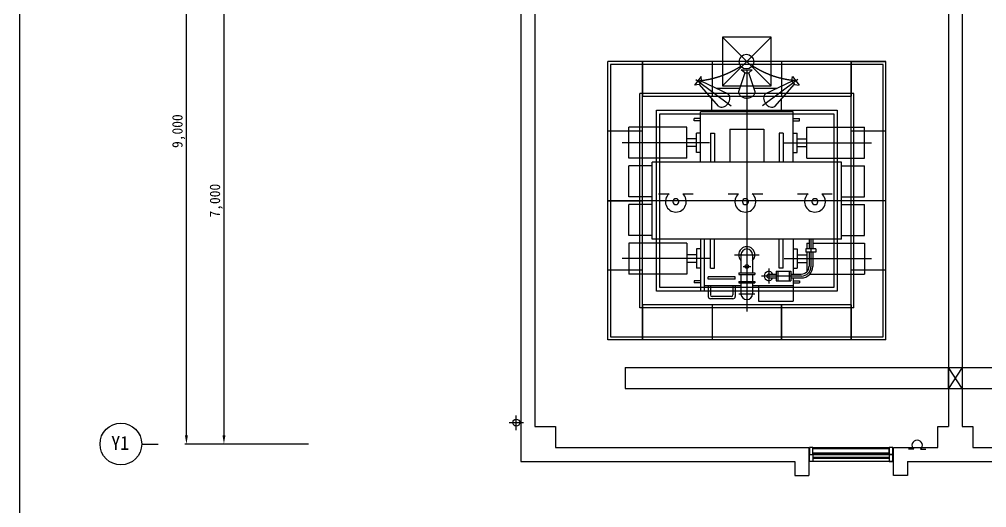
# Model space of a CAD drawing. Header units: millimetres. Extents: x 294419 to 334219, y -167087 to -131925.
# Drawn here: x 294419 to 308332, y -160064 to -153041 of the extents above; entities that cross this region are included whole.
import ezdxf

# ---------------------------------------------------------------- set-up
doc = ezdxf.new("R2010")
doc.units = ezdxf.units.MM
doc.layers.add('TX-PAPR', color=2, linetype='Continuous', plot=False)
for name, color, linetype in [('TZ-BASE', 253, 'Continuous'), ('TZ-DIMS', 1, 'Continuous'), ('TZ-LEAL', 1, 'Continuous'), ('TZ-LEAT', 3, 'Continuous')]:
    doc.layers.add(name, color=color, linetype=linetype)
doc.styles.get("Standard").update_dxf_attribs({"font": 'GulimChe.ttf'})
doc.dimstyles.new('D50', dxfattribs={"dimscale": 50, "dimtxt": 3, "dimasz": 2.5, "dimexe": 0.5, "dimexo": 0.5, "dimgap": 0.5, "dimtad": 1, "dimdec": 0, "dimzin": 1, "dimdsep": 46, "dimlunit": 6, "dimtxsty": 'Standard', "dimcen": 1, "dimclrd": 1, "dimclre": 1, "dimclrt": 3, "dimadec": 0, "dimazin": 0, "dimtfac": 1, "dimtdec": 0, "dimtix": 1, "dimtmove": 2, "dimatfit": 3, "dimfxl": 0, "dimtvp": 2, "dimlwd": -1, "dimlwe": -1, "dimarcsym": 0})

# ---------------------------------------------------------------- blocks, each defined once
blk = doc.blocks.new('*D993')
at = {"layer": 'DEFPOINTS', "color": 0}
for p in [(298603, -152149), (297362, -159149), (298603, -159149)]:
    blk.add_point(p, dxfattribs=at)
at = {"layer": 'TZ-DIMS', "color": 1}
for p, q in [((298578, -152149), (297337, -152149)), ((297362, -152274), (297362, -159024)), ((298578, -159149), (297337, -159149))]:
    blk.add_line(p, q, dxfattribs=at)
for points in [[(297341, -152274), (297383, -152274), (297362, -152149)], [(297341, -159024), (297383, -159024), (297362, -159149)]]:
    blk.add_solid(points, dxfattribs=at)
at = {"layer": 'TZ-DIMS', "color": 3, "insert": (297251, -155649), "char_height": 150, "attachment_point": 5, "rotation": 90}
blk.add_mtext('7,000', dxfattribs=at)
blk = doc.blocks.new('*D994')
at = {"layer": 'DEFPOINTS', "color": 0}
for p in [(296822, -150149), (298603, -150149), (298603, -159149)]:
    blk.add_point(p, dxfattribs=at)
at = {"layer": 'TZ-DIMS', "color": 1}
for p, q in [((298578, -150149), (296797, -150149)), ((296822, -159024), (296822, -150274)), ((298578, -159149), (296797, -159149))]:
    blk.add_line(p, q, dxfattribs=at)
for points in [[(296801, -150274), (296843, -150274), (296822, -150149)], [(296801, -159024), (296843, -159024), (296822, -159149)]]:
    blk.add_solid(points, dxfattribs=at)
at = {"layer": 'TZ-DIMS', "color": 3, "insert": (296711, -154649), "char_height": 150, "attachment_point": 5, "rotation": 90}
blk.add_mtext('9,000', dxfattribs=at)

msp = doc.modelspace()

# ---------------------------------------------------------------- linework, layer by layer
at = {"layer": 'TX-PAPR'}
msp.add_lwpolyline([(294419, -167086.7), (334219, -167086.7), (334219, -141286.7), (294419, -141286.7)], close=True, dxfattribs=at)
at = {"layer": 'TZ-BASE'}
for p, q in [((301632, -149899.2), (301632, -159399.2)), ((301832, -150399.2), (301832, -158899.2)), ((307782, -151299.2), (307782, -158899.2)), ((307982, -151299.2), (307982, -158899.2)), ((302882, -154649.2), (302882, -153649.2)), ((303382, -153649.2), (302882, -153649.2)), ((303382, -153649.2), (302887, -153649.2)), ((306842, -153689.2), (302922, -153689.2)), ((302922, -153689.2), (302922, -157609.2)), ((303382, -154649.2), (303382, -153649.2)), ((304382, -153649.2), (303382, -153649.2)), ((303382, -153649.2), (303382, -154149.2)), ((303382, -153649.2), (303382, -154144.2)), ((304382, -153649.2), (304382, -154149.2)), ((305382, -153649.2), (304382, -153649.2)), ((304755.3, -153739.7), (304757.4, -153738.4)), ((304757.4, -153738.4), (304759.5, -153737.2)), ((304759.5, -153737.2), (304761.6, -153735.9)), ((304761.6, -153735.9), (304763.8, -153734.5)), ((304763.8, -153734.5), (304766.1, -153733.2)), ((304766.1, -153733.2), (304768.5, -153731.7)), ((304768.5, -153731.7), (304770.9, -153730.2)), ((304770.9, -153730.2), (304773.5, -153728.6)), ((304773.5, -153728.6), (304776.2, -153726.9)), ((304776.2, -153726.9), (304779.1, -153725.2)), ((304779.1, -153725.2), (304782.2, -153723.3)), ((304782.2, -153723.3), (304785.5, -153721.2)), ((304785.5, -153721.2), (304789.1, -153718.9)), ((304789.1, -153718.9), (304792.9, -153716.3)), ((304792.9, -153716.3), (304797.2, -153713.5)), ((304797.2, -153713.5), (304801.8, -153710.4)), ((304966.9, -153713.5), (304962.3, -153710.4)), ((304971.1, -153716.3), (304966.9, -153713.5)), ((304975, -153718.9), (304971.1, -153716.3)), ((304978.6, -153721.2), (304975, -153718.9)), ((304981.9, -153723.3), (304978.6, -153721.2)), ((304985, -153725.2), (304981.9, -153723.3)), ((304987.8, -153726.9), (304985, -153725.2)), ((304990.6, -153728.6), (304987.8, -153726.9)), ((304993.1, -153730.2), (304990.6, -153728.6)), ((304995.6, -153731.7), (304993.1, -153730.2)), ((304998, -153733.2), (304995.6, -153731.7)), ((305000.2, -153734.5), (304998, -153733.2)), ((305002.4, -153735.9), (305000.2, -153734.5)), ((305004.6, -153737.2), (305002.4, -153735.9)), ((305006.7, -153738.4), (305004.6, -153737.2)), ((305008.7, -153739.7), (305006.7, -153738.4)), ((306382, -153649.2), (305382, -153649.2)), ((305382, -153649.2), (305382, -154149.2)), ((306382, -154649.2), (306382, -153649.2)), ((306382, -153649.2), (306382, -154144.2)), ((306382, -154149.2), (306382, -153649.2)), ((306382, -153649.2), (306882, -153649.2)), ((306882, -153649.2), (306387, -153649.2)), ((306842, -157609.2), (306842, -153689.2)), ((306882, -154649.2), (306882, -153649.2)), ((304225.3, -153861.1), (304129.9, -153988.3)), ((304232.1, -153927.7), (304225.3, -153861.1)), ((304435.7, -153878.4), (304439.1, -153877.4)), ((304439.1, -153877.4), (304442.5, -153876.4)), ((304442.5, -153876.4), (304446, -153875.4)), ((304446, -153875.4), (304449.4, -153874.3)), ((304449.4, -153874.3), (304452.9, -153873.3)), ((304452.9, -153873.3), (304456.5, -153872.2)), ((304456.5, -153872.2), (304460.1, -153871.1)), ((304460.1, -153871.1), (304463.7, -153870)), ((304463.7, -153870), (304467.3, -153868.9)), ((304467.3, -153868.9), (304471, -153867.7)), ((304471, -153867.7), (304474.6, -153866.6)), ((304474.6, -153866.6), (304478.2, -153865.4)), ((304478.2, -153865.4), (304481.7, -153864.3)), ((304481.7, -153864.3), (304485.2, -153863.1)), ((304485.2, -153863.1), (304488.7, -153862)), ((304488.7, -153862), (304492.1, -153860.8)), ((304492.1, -153860.8), (304495.6, -153859.7)), ((304495.6, -153859.7), (304499, -153858.5)), ((304499, -153858.5), (304502.4, -153857.3)), ((304502.4, -153857.3), (304505.9, -153856.1)), ((304505.9, -153856.1), (304509.4, -153854.8)), ((304509.4, -153854.8), (304513, -153853.6)), ((304513, -153853.6), (304516.6, -153852.3)), ((304516.6, -153852.3), (304520.3, -153851)), ((304520.3, -153851), (304524, -153849.7)), ((304524, -153849.7), (304527.6, -153848.3)), ((304527.6, -153848.3), (304531.3, -153847)), ((304531.3, -153847), (304534.9, -153845.7)), ((304534.9, -153845.7), (304538.5, -153844.3)), ((304538.5, -153844.3), (304542, -153843)), ((304542, -153843), (304545.4, -153841.7)), ((304545.4, -153841.7), (304548.8, -153840.3)), ((304548.8, -153840.3), (304552.2, -153839)), ((304552.2, -153839), (304555.5, -153837.7)), ((304555.5, -153837.7), (304558.8, -153836.4)), ((304558.8, -153836.4), (304562, -153835.1)), ((304562, -153835.1), (304565.3, -153833.7)), ((304565.3, -153833.7), (304568.5, -153832.4)), ((304568.5, -153832.4), (304571.7, -153831.1)), ((304571.7, -153831.1), (304575, -153829.7)), ((304575, -153829.7), (304578.2, -153828.3)), ((304578.2, -153828.3), (304581.5, -153826.9)), ((304581.5, -153826.9), (304584.9, -153825.5)), ((304584.9, -153825.5), (304588.4, -153824.1)), ((304588.4, -153824.1), (304591.9, -153822.5)), ((304591.9, -153822.5), (304595.5, -153821)), ((304595.5, -153821), (304599.3, -153819.4)), ((304599.3, -153819.4), (304603.1, -153817.7)), ((304603.1, -153817.7), (304606.9, -153816.1)), ((304606.9, -153816.1), (304610.8, -153814.4)), ((304610.8, -153814.4), (304614.7, -153812.7)), ((304614.7, -153812.7), (304618.6, -153811)), ((304618.6, -153811), (304622.5, -153809.2)), ((304622.5, -153809.2), (304626.3, -153807.5)), ((304626.3, -153807.5), (304630.1, -153805.8)), ((304630.1, -153805.8), (304633.8, -153804.1)), ((304633.8, -153804.1), (304637.5, -153802.4)), ((304637.5, -153802.4), (304641.1, -153800.8)), ((304641.1, -153800.8), (304644.6, -153799.1)), ((304644.6, -153799.1), (304648, -153797.5)), ((304648, -153797.5), (304651.3, -153795.9)), ((304651.3, -153795.9), (304654.5, -153794.3)), ((304654.5, -153794.3), (304657.6, -153792.8)), ((304657.6, -153792.8), (304660.7, -153791.2)), ((304660.7, -153791.2), (304663.6, -153789.7)), ((304663.6, -153789.7), (304666.6, -153788.2)), ((304666.6, -153788.2), (304669.5, -153786.7)), ((304669.5, -153786.7), (304672.4, -153785.2)), ((304672.4, -153785.2), (304675.3, -153783.7)), ((304675.3, -153783.7), (304678.3, -153782.1)), ((304678.3, -153782.1), (304681.3, -153780.6)), ((304681.3, -153780.6), (304684.3, -153779)), ((304684.3, -153779), (304687.2, -153777.5)), ((304687.2, -153777.5), (304690.2, -153775.9)), ((304690.2, -153775.9), (304693.1, -153774.4)), ((304693.1, -153774.4), (304695.9, -153772.9)), ((304695.9, -153772.9), (304698.6, -153771.5)), ((304698.6, -153771.5), (304701.2, -153770)), ((304701.2, -153770), (304703.8, -153768.7)), ((304703.8, -153768.7), (304706.3, -153767.3)), ((304706.3, -153767.3), (304708.7, -153766)), ((304708.7, -153766), (304711.1, -153764.6)), ((304711.1, -153764.6), (304713.6, -153763.3)), ((304713.6, -153763.3), (304716, -153762)), ((304716, -153762), (304718.5, -153760.6)), ((304718.5, -153760.6), (304721, -153759.2)), ((304721, -153759.2), (304723.5, -153757.8)), ((304723.5, -153757.8), (304726.1, -153756.3)), ((304726.1, -153756.3), (304728.6, -153754.9)), ((304728.6, -153754.9), (304731.2, -153753.5)), ((304731.2, -153753.5), (304733.7, -153752.1)), ((304733.7, -153752.1), (304736.1, -153750.7)), ((304736.1, -153750.7), (304738.5, -153749.4)), ((304738.5, -153749.4), (304740.8, -153748.1)), ((304740.8, -153748.1), (304743, -153746.8)), ((304743, -153746.8), (304745.1, -153745.6)), ((304745.1, -153745.6), (304747.2, -153744.4)), ((304747.2, -153744.4), (304749.3, -153743.2)), ((304749.3, -153743.2), (304751.3, -153742.1)), ((304751.3, -153742.1), (304753.3, -153740.9)), ((304753.3, -153740.9), (304755.3, -153739.7)), ((304851.8, -153811.5), (304761.5, -154082.4)), ((304802.5, -153766), (304961.6, -153766)), ((304851.7, -153811.5), (304802.5, -153766)), ((304851.7, -153811.5), (304912.3, -153811.5)), ((304882, -153766), (304882, -157242.6)), ((304912.3, -153811.5), (304961.6, -153766)), ((305002.6, -154082.4), (304912.3, -153811.5)), ((305010.8, -153740.9), (305008.7, -153739.7)), ((305012.8, -153742.1), (305010.8, -153740.9)), ((305014.8, -153743.2), (305012.8, -153742.1)), ((305016.9, -153744.4), (305014.8, -153743.2)), ((305018.9, -153745.6), (305016.9, -153744.4)), ((305021.1, -153746.8), (305018.9, -153745.6)), ((305023.3, -153748.1), (305021.1, -153746.8)), ((305025.6, -153749.4), (305023.3, -153748.1)), ((305027.9, -153750.7), (305025.6, -153749.4)), ((305030.4, -153752.1), (305027.9, -153750.7)), ((305032.9, -153753.5), (305030.4, -153752.1)), ((305035.4, -153754.9), (305032.9, -153753.5)), ((305038, -153756.3), (305035.4, -153754.9)), ((305040.5, -153757.8), (305038, -153756.3)), ((305043.1, -153759.2), (305040.5, -153757.8)), ((305045.6, -153760.6), (305043.1, -153759.2)), ((305048.1, -153762), (305045.6, -153760.6)), ((305050.5, -153763.3), (305048.1, -153762)), ((305052.9, -153764.6), (305050.5, -153763.3)), ((305055.3, -153766), (305052.9, -153764.6)), ((305057.8, -153767.3), (305055.3, -153766)), ((305060.3, -153768.7), (305057.8, -153767.3)), ((305062.8, -153770), (305060.3, -153768.7)), ((305065.5, -153771.5), (305062.8, -153770)), ((305068.2, -153772.9), (305065.5, -153771.5)), ((305071, -153774.4), (305068.2, -153772.9)), ((305073.9, -153775.9), (305071, -153774.4)), ((305076.8, -153777.5), (305073.9, -153775.9)), ((305079.8, -153779), (305076.8, -153777.5)), ((305082.8, -153780.6), (305079.8, -153779)), ((305085.8, -153782.1), (305082.8, -153780.6)), ((305088.7, -153783.7), (305085.8, -153782.1)), ((305091.7, -153785.2), (305088.7, -153783.7)), ((305094.6, -153786.7), (305091.7, -153785.2)), ((305097.5, -153788.2), (305094.6, -153786.7)), ((305100.4, -153789.7), (305097.5, -153788.2)), ((305103.4, -153791.2), (305100.4, -153789.7)), ((305106.4, -153792.8), (305103.4, -153791.2)), ((305109.5, -153794.3), (305106.4, -153792.8)), ((305112.7, -153795.9), (305109.5, -153794.3)), ((305116, -153797.5), (305112.7, -153795.9)), ((305119.4, -153799.1), (305116, -153797.5)), ((305123, -153800.8), (305119.4, -153799.1)), ((305126.5, -153802.4), (305123, -153800.8)), ((305130.2, -153804.1), (305126.5, -153802.4)), ((305134, -153805.8), (305130.2, -153804.1)), ((305137.7, -153807.5), (305134, -153805.8)), ((305141.6, -153809.2), (305137.7, -153807.5)), ((305145.5, -153811), (305141.6, -153809.2)), ((305149.4, -153812.7), (305145.5, -153811)), ((305153.3, -153814.4), (305149.4, -153812.7)), ((305157.1, -153816.1), (305153.3, -153814.4)), ((305161, -153817.7), (305157.1, -153816.1)), ((305164.8, -153819.4), (305161, -153817.7)), ((305168.5, -153821), (305164.8, -153819.4)), ((305172.2, -153822.5), (305168.5, -153821)), ((305175.7, -153824.1), (305172.2, -153822.5)), ((305179.1, -153825.5), (305175.7, -153824.1)), ((305182.5, -153826.9), (305179.1, -153825.5)), ((305185.8, -153828.3), (305182.5, -153826.9)), ((305189.1, -153829.7), (305185.8, -153828.3)), ((305192.3, -153831.1), (305189.1, -153829.7)), ((305195.6, -153832.4), (305192.3, -153831.1)), ((305198.8, -153833.7), (305195.6, -153832.4)), ((305202, -153835.1), (305198.8, -153833.7)), ((305205.3, -153836.4), (305202, -153835.1)), ((305208.6, -153837.7), (305205.3, -153836.4)), ((305211.9, -153839), (305208.6, -153837.7)), ((305215.2, -153840.3), (305211.9, -153839)), ((305218.7, -153841.7), (305215.2, -153840.3)), ((305222.1, -153843), (305218.7, -153841.7)), ((305225.6, -153844.3), (305222.1, -153843)), ((305229.2, -153845.7), (305225.6, -153844.3)), ((305232.8, -153847), (305229.2, -153845.7)), ((305236.4, -153848.3), (305232.8, -153847)), ((305240.1, -153849.7), (305236.4, -153848.3)), ((305243.8, -153851), (305240.1, -153849.7)), ((305247.4, -153852.3), (305243.8, -153851)), ((305251, -153853.6), (305247.4, -153852.3)), ((305254.6, -153854.8), (305251, -153853.6)), ((305258.1, -153856.1), (305254.6, -153854.8)), ((305261.6, -153857.3), (305258.1, -153856.1)), ((305265.1, -153858.5), (305261.6, -153857.3)), ((305268.5, -153859.7), (305265.1, -153858.5)), ((305271.9, -153860.8), (305268.5, -153859.7)), ((305275.4, -153862), (305271.9, -153860.8)), ((305278.8, -153863.1), (305275.4, -153862)), ((305282.3, -153864.3), (305278.8, -153863.1)), ((305285.9, -153865.4), (305282.3, -153864.3)), ((305289.5, -153866.6), (305285.9, -153865.4)), ((305293.1, -153867.7), (305289.5, -153866.6)), ((305296.7, -153868.9), (305293.1, -153867.7)), ((305300.4, -153870), (305296.7, -153868.9)), ((305304, -153871.1), (305300.4, -153870)), ((305307.6, -153872.2), (305304, -153871.1)), ((305311.1, -153873.3), (305307.6, -153872.2)), ((305314.6, -153874.3), (305311.1, -153873.3)), ((305318.1, -153875.4), (305314.6, -153874.3)), ((305321.5, -153876.4), (305318.1, -153875.4)), ((305325, -153877.4), (305321.5, -153876.4)), ((305328.4, -153878.4), (305325, -153877.4)), ((305531.9, -153927.7), (305538.8, -153861.1)), ((305538.8, -153861.1), (305634.2, -153988.3)), ((304195.8, -153976.2), (304129.9, -153988.3)), ((304150.9, -153906.1), (304655.6, -154284.6)), ((304176.9, -153925.7), (304178.9, -153925.5)), ((304178.9, -153925.5), (304180.6, -153925.4)), ((304180.6, -153925.4), (304182, -153925.3)), ((304182, -153925.3), (304183.2, -153925.1)), ((304183.2, -153925.1), (304184.3, -153925)), ((304184.3, -153925), (304185.2, -153925)), ((304185.2, -153925), (304186, -153924.9)), ((304186, -153924.9), (304186.7, -153924.8)), ((304186.7, -153924.8), (304187.4, -153924.7)), ((304187.4, -153924.7), (304188, -153924.7)), ((304188, -153924.7), (304188.7, -153924.6)), ((304188.7, -153924.6), (304189.3, -153924.5)), ((304189.3, -153924.5), (304189.9, -153924.5)), ((304189.9, -153924.5), (304190.5, -153924.4)), ((304190.5, -153924.4), (304191.1, -153924.4)), ((304191.1, -153924.4), (304191.7, -153924.3)), ((304191.7, -153924.3), (304192.3, -153924.3)), ((304192.3, -153924.3), (304192.9, -153924.2)), ((304192.9, -153924.2), (304193.6, -153924.1)), ((304193.6, -153924.1), (304194.2, -153924.1)), ((304194.2, -153924.1), (304194.8, -153924)), ((304194.8, -153924), (304195.5, -153924)), ((304195.5, -153924), (304196.2, -153923.9)), ((304232.1, -153927.7), (304195.8, -153976.2)), ((304196.2, -153923.9), (304196.9, -153923.8)), ((304481, -154293), (304196.6, -153975.2)), ((304196.9, -153923.8), (304197.6, -153923.8)), ((304197.6, -153923.8), (304198.3, -153923.7)), ((304198.3, -153923.7), (304199, -153923.6)), ((304199, -153923.6), (304199.7, -153923.6)), ((304199.7, -153923.6), (304200.5, -153923.5)), ((304200.5, -153923.5), (304201.2, -153923.4)), ((304201.2, -153923.4), (304201.9, -153923.4)), ((304201.9, -153923.4), (304202.5, -153923.3)), ((304202.5, -153923.3), (304203.2, -153923.2)), ((304203.2, -153923.2), (304203.8, -153923.2)), ((304203.8, -153923.2), (304204.4, -153923.1)), ((304204.4, -153923.1), (304205, -153923)), ((304205, -153923), (304205.6, -153923)), ((304205.6, -153923), (304206.2, -153922.9)), ((304206.2, -153922.9), (304206.9, -153922.9)), ((304206.9, -153922.9), (304207.5, -153922.8)), ((304207.5, -153922.8), (304208.2, -153922.7)), ((304208.2, -153922.7), (304208.8, -153922.6)), ((304208.8, -153922.6), (304209.5, -153922.6)), ((304209.5, -153922.6), (304210.2, -153922.5)), ((304210.2, -153922.5), (304211, -153922.4)), ((304211, -153922.4), (304211.7, -153922.3)), ((304211.7, -153922.3), (304212.4, -153922.3)), ((304212.4, -153922.3), (304213.1, -153922.2)), ((304213.1, -153922.2), (304213.8, -153922.1)), ((304213.8, -153922.1), (304214.5, -153922)), ((304214.5, -153922), (304215.2, -153921.9)), ((304215.2, -153921.9), (304215.9, -153921.9)), ((304215.9, -153921.9), (304216.6, -153921.8)), ((304216.6, -153921.8), (304217.3, -153921.7)), ((304217.3, -153921.7), (304218, -153921.6)), ((304218, -153921.6), (304218.6, -153921.5)), ((304218.6, -153921.5), (304219.3, -153921.5)), ((304219.3, -153921.5), (304220, -153921.4)), ((304220, -153921.4), (304220.7, -153921.3)), ((304220.7, -153921.3), (304221.3, -153921.2)), ((304221.3, -153921.2), (304222, -153921.2)), ((304222, -153921.2), (304222.7, -153921.1)), ((304222.7, -153921.1), (304223.3, -153921)), ((304223.3, -153921), (304224, -153920.9)), ((304224, -153920.9), (304224.7, -153920.8)), ((304224.7, -153920.8), (304225.4, -153920.8)), ((304225.4, -153920.8), (304226.1, -153920.7)), ((304226.1, -153920.7), (304226.7, -153920.6)), ((304226.7, -153920.6), (304227.4, -153920.5)), ((304227.4, -153920.5), (304228, -153920.5)), ((304228, -153920.5), (304228.7, -153920.4)), ((304228.7, -153920.4), (304229.3, -153920.3)), ((304229.3, -153920.3), (304229.8, -153920.2)), ((304229.8, -153920.2), (304230.4, -153920.2)), ((304229.9, -153930.7), (304614.7, -154114.8)), ((304230.4, -153920.2), (304231, -153920.1)), ((304231, -153920.1), (304231.5, -153920)), ((304231.5, -153920), (304232.1, -153920)), ((304232.1, -153920), (304232.7, -153919.9)), ((304232.7, -153919.9), (304233.4, -153919.8)), ((304233.4, -153919.8), (304234.1, -153919.7)), ((304234.1, -153919.7), (304234.9, -153919.6)), ((304234.9, -153919.6), (304235.7, -153919.5)), ((304235.7, -153919.5), (304236.7, -153919.4)), ((304236.7, -153919.4), (304237.7, -153919.2)), ((304237.7, -153919.2), (304238.8, -153919.1)), ((304238.8, -153919.1), (304240, -153918.9)), ((304240, -153918.9), (304241.3, -153918.8)), ((304241.3, -153918.8), (304242.7, -153918.6)), ((304242.7, -153918.6), (304244.2, -153918.3)), ((304244.2, -153918.3), (304245.8, -153918.1)), ((304245.8, -153918.1), (304247.5, -153917.9)), ((304247.5, -153917.9), (304249.2, -153917.6)), ((304249.2, -153917.6), (304251.1, -153917.4)), ((304251.1, -153917.4), (304252.9, -153917.1)), ((304252.9, -153917.1), (304254.8, -153916.8)), ((304254.8, -153916.8), (304256.7, -153916.6)), ((304256.7, -153916.6), (304258.7, -153916.3)), ((304258.7, -153916.3), (304260.6, -153916)), ((304260.6, -153916), (304262.6, -153915.8)), ((304262.6, -153915.8), (304264.5, -153915.5)), ((304264.5, -153915.5), (304266.5, -153915.2)), ((304266.5, -153915.2), (304268.5, -153914.9)), ((304268.5, -153914.9), (304270.5, -153914.6)), ((304270.5, -153914.6), (304272.6, -153914.4)), ((304272.6, -153914.4), (304274.6, -153914)), ((304274.6, -153914), (304276.7, -153913.7)), ((304276.7, -153913.7), (304278.8, -153913.4)), ((304278.8, -153913.4), (304280.8, -153913.1)), ((304280.8, -153913.1), (304282.9, -153912.8)), ((304282.9, -153912.8), (304285, -153912.4)), ((304285, -153912.4), (304287, -153912.1)), ((304287, -153912.1), (304289, -153911.7)), ((304289, -153911.7), (304291, -153911.4)), ((304291, -153911.4), (304292.9, -153911.1)), ((304292.9, -153911.1), (304294.8, -153910.7)), ((304294.8, -153910.7), (304296.7, -153910.4)), ((304296.7, -153910.4), (304298.6, -153910)), ((304298.6, -153910), (304300.5, -153909.7)), ((304300.5, -153909.7), (304302.3, -153909.3)), ((304302.3, -153909.3), (304304.2, -153909)), ((304304.2, -153909), (304306, -153908.6)), ((304306, -153908.6), (304307.9, -153908.3)), ((304307.9, -153908.3), (304309.8, -153907.9)), ((304309.8, -153907.9), (304311.7, -153907.6)), ((304311.7, -153907.6), (304313.7, -153907.2)), ((304313.7, -153907.2), (304315.8, -153906.8)), ((304315.8, -153906.8), (304317.9, -153906.4)), ((304317.9, -153906.4), (304320.1, -153906)), ((304320.1, -153906), (304322.4, -153905.5)), ((304322.4, -153905.5), (304324.7, -153905.1)), ((304324.7, -153905.1), (304327.2, -153904.6)), ((304327.2, -153904.6), (304329.7, -153904.1)), ((304329.7, -153904.1), (304332.2, -153903.6)), ((304332.2, -153903.6), (304334.7, -153903.1)), ((304334.7, -153903.1), (304337.3, -153902.6)), ((304337.3, -153902.6), (304339.9, -153902.1)), ((304339.9, -153902.1), (304342.4, -153901.6)), ((304342.4, -153901.6), (304345, -153901)), ((304345, -153901), (304347.6, -153900.5)), ((304347.6, -153900.5), (304350.4, -153899.9)), ((304350.4, -153899.9), (304353.2, -153899.3)), ((304353.2, -153899.3), (304356.2, -153898.6)), ((304356.2, -153898.6), (304359.3, -153897.9)), ((304359.3, -153897.9), (304362.7, -153897.1)), ((304362.7, -153897.1), (304366.2, -153896.3)), ((304366.2, -153896.3), (304370, -153895.4)), ((304370, -153895.4), (304374, -153894.5)), ((304374, -153894.5), (304378, -153893.5)), ((304378, -153893.5), (304382.2, -153892.5)), ((304382.2, -153892.5), (304386.4, -153891.5)), ((304386.4, -153891.5), (304390.6, -153890.5)), ((304390.6, -153890.5), (304394.7, -153889.4)), ((304394.7, -153889.4), (304398.8, -153888.4)), ((304398.8, -153888.4), (304402.8, -153887.4)), ((304402.8, -153887.4), (304406.7, -153886.4)), ((304406.7, -153886.4), (304410.5, -153885.3)), ((304410.5, -153885.3), (304414.3, -153884.3)), ((304414.3, -153884.3), (304418, -153883.3)), ((304418, -153883.3), (304421.6, -153882.3)), ((304421.6, -153882.3), (304425.2, -153881.3)), ((304425.2, -153881.3), (304428.7, -153880.4)), ((304428.7, -153880.4), (304432.2, -153879.4)), ((304432.2, -153879.4), (304435.7, -153878.4)), ((305615.2, -153904.8), (305108.7, -154284.6)), ((305534.2, -153930.7), (305149.4, -154114.8)), ((305283.1, -154293), (305567.5, -153975.2)), ((305331.8, -153879.4), (305328.4, -153878.4)), ((305335.3, -153880.4), (305331.8, -153879.4)), ((305338.8, -153881.3), (305335.3, -153880.4)), ((305342.4, -153882.3), (305338.8, -153881.3)), ((305346.1, -153883.3), (305342.4, -153882.3)), ((305349.8, -153884.3), (305346.1, -153883.3)), ((305353.5, -153885.3), (305349.8, -153884.3)), ((305357.4, -153886.4), (305353.5, -153885.3)), ((305361.3, -153887.4), (305357.4, -153886.4)), ((305365.3, -153888.4), (305361.3, -153887.4)), ((305369.4, -153889.4), (305365.3, -153888.4)), ((305373.5, -153890.5), (305369.4, -153889.4)), ((305377.7, -153891.5), (305373.5, -153890.5)), ((305381.9, -153892.5), (305377.7, -153891.5)), ((305386, -153893.5), (305381.9, -153892.5)), ((305390.1, -153894.5), (305386, -153893.5)), ((305394, -153895.4), (305390.1, -153894.5)), ((305397.8, -153896.3), (305394, -153895.4)), ((305401.4, -153897.1), (305397.8, -153896.3)), ((305404.8, -153897.9), (305401.4, -153897.1)), ((305407.9, -153898.6), (305404.8, -153897.9)), ((305410.9, -153899.3), (305407.9, -153898.6)), ((305413.7, -153899.9), (305410.9, -153899.3)), ((305416.4, -153900.5), (305413.7, -153899.9)), ((305419, -153901), (305416.4, -153900.5)), ((305421.6, -153901.6), (305419, -153901)), ((305424.2, -153902.1), (305421.6, -153901.6)), ((305426.8, -153902.6), (305424.2, -153902.1)), ((305429.3, -153903.1), (305426.8, -153902.6)), ((305431.9, -153903.6), (305429.3, -153903.1)), ((305434.4, -153904.1), (305431.9, -153903.6)), ((305436.9, -153904.6), (305434.4, -153904.1)), ((305439.3, -153905.1), (305436.9, -153904.6)), ((305441.7, -153905.5), (305439.3, -153905.1)), ((305444, -153906), (305441.7, -153905.5)), ((305446.2, -153906.4), (305444, -153906)), ((305448.3, -153906.8), (305446.2, -153906.4)), ((305450.3, -153907.2), (305448.3, -153906.8)), ((305452.3, -153907.6), (305450.3, -153907.2)), ((305454.3, -153907.9), (305452.3, -153907.6)), ((305456.2, -153908.3), (305454.3, -153907.9)), ((305458, -153908.6), (305456.2, -153908.3)), ((305459.9, -153909), (305458, -153908.6)), ((305461.8, -153909.3), (305459.9, -153909)), ((305463.6, -153909.7), (305461.8, -153909.3)), ((305465.5, -153910), (305463.6, -153909.7)), ((305467.3, -153910.4), (305465.5, -153910)), ((305469.2, -153910.7), (305467.3, -153910.4)), ((305471.1, -153911.1), (305469.2, -153910.7)), ((305473.1, -153911.4), (305471.1, -153911.1)), ((305475.1, -153911.7), (305473.1, -153911.4)), ((305477.1, -153912.1), (305475.1, -153911.7)), ((305479.1, -153912.4), (305477.1, -153912.1)), ((305481.1, -153912.8), (305479.1, -153912.4)), ((305483.2, -153913.1), (305481.1, -153912.8)), ((305485.3, -153913.4), (305483.2, -153913.1)), ((305487.4, -153913.7), (305485.3, -153913.4)), ((305489.4, -153914), (305487.4, -153913.7)), ((305491.5, -153914.4), (305489.4, -153914)), ((305493.5, -153914.6), (305491.5, -153914.4)), ((305495.6, -153914.9), (305493.5, -153914.6)), ((305497.6, -153915.2), (305495.6, -153914.9)), ((305499.5, -153915.5), (305497.6, -153915.2)), ((305501.5, -153915.8), (305499.5, -153915.5)), ((305503.5, -153916), (305501.5, -153915.8)), ((305505.4, -153916.3), (305503.5, -153916)), ((305507.3, -153916.6), (305505.4, -153916.3)), ((305509.2, -153916.8), (305507.3, -153916.6)), ((305511.1, -153917.1), (305509.2, -153916.8)), ((305513, -153917.4), (305511.1, -153917.1)), ((305514.8, -153917.6), (305513, -153917.4)), ((305516.6, -153917.9), (305514.8, -153917.6)), ((305518.3, -153918.1), (305516.6, -153917.9)), ((305519.9, -153918.3), (305518.3, -153918.1)), ((305521.4, -153918.6), (305519.9, -153918.3)), ((305522.8, -153918.8), (305521.4, -153918.6)), ((305524.1, -153918.9), (305522.8, -153918.8)), ((305525.3, -153919.1), (305524.1, -153918.9)), ((305526.4, -153919.2), (305525.3, -153919.1)), ((305527.4, -153919.4), (305526.4, -153919.2)), ((305528.3, -153919.5), (305527.4, -153919.4)), ((305529.2, -153919.6), (305528.3, -153919.5)), ((305530, -153919.7), (305529.2, -153919.6)), ((305530.7, -153919.8), (305530, -153919.7)), ((305531.3, -153919.9), (305530.7, -153919.8)), ((305532, -153920), (305531.3, -153919.9)), ((305531.9, -153927.7), (305568.3, -153976.2)), ((305532.5, -153920), (305532, -153920)), ((305533.1, -153920.1), (305532.5, -153920)), ((305533.7, -153920.2), (305533.1, -153920.1)), ((305534.2, -153920.2), (305533.7, -153920.2)), ((305534.8, -153920.3), (305534.2, -153920.2)), ((305535.4, -153920.4), (305534.8, -153920.3)), ((305536, -153920.5), (305535.4, -153920.4)), ((305536.7, -153920.5), (305536, -153920.5)), ((305537.3, -153920.6), (305536.7, -153920.5)), ((305538, -153920.7), (305537.3, -153920.6)), ((305538.7, -153920.8), (305538, -153920.7)), ((305539.3, -153920.8), (305538.7, -153920.8)), ((305540, -153920.9), (305539.3, -153920.8)), ((305540.7, -153921), (305540, -153920.9)), ((305541.4, -153921.1), (305540.7, -153921)), ((305542.1, -153921.2), (305541.4, -153921.1)), ((305542.7, -153921.2), (305542.1, -153921.2)), ((305543.4, -153921.3), (305542.7, -153921.2)), ((305544.1, -153921.4), (305543.4, -153921.3)), ((305544.8, -153921.5), (305544.1, -153921.4)), ((305545.4, -153921.5), (305544.8, -153921.5)), ((305546.1, -153921.6), (305545.4, -153921.5)), ((305546.8, -153921.7), (305546.1, -153921.6)), ((305547.5, -153921.8), (305546.8, -153921.7)), ((305548.2, -153921.9), (305547.5, -153921.8)), ((305548.8, -153921.9), (305548.2, -153921.9)), ((305549.5, -153922), (305548.8, -153921.9)), ((305550.2, -153922.1), (305549.5, -153922)), ((305551, -153922.2), (305550.2, -153922.1)), ((305551.7, -153922.3), (305551, -153922.2)), ((305552.4, -153922.3), (305551.7, -153922.3)), ((305553.1, -153922.4), (305552.4, -153922.3)), ((305553.8, -153922.5), (305553.1, -153922.4)), ((305554.5, -153922.6), (305553.8, -153922.5)), ((305555.2, -153922.6), (305554.5, -153922.6)), ((305555.9, -153922.7), (305555.2, -153922.6)), ((305556.6, -153922.8), (305555.9, -153922.7)), ((305557.2, -153922.9), (305556.6, -153922.8)), ((305557.8, -153922.9), (305557.2, -153922.9)), ((305558.4, -153923), (305557.8, -153922.9)), ((305559, -153923), (305558.4, -153923)), ((305559.6, -153923.1), (305559, -153923)), ((305560.2, -153923.2), (305559.6, -153923.1)), ((305560.9, -153923.2), (305560.2, -153923.2)), ((305561.5, -153923.3), (305560.9, -153923.2)), ((305562.2, -153923.4), (305561.5, -153923.3)), ((305562.9, -153923.4), (305562.2, -153923.4)), ((305563.6, -153923.5), (305562.9, -153923.4)), ((305564.3, -153923.6), (305563.6, -153923.5)), ((305565, -153923.6), (305564.3, -153923.6)), ((305565.8, -153923.7), (305565, -153923.6)), ((305566.5, -153923.8), (305565.8, -153923.7)), ((305567.2, -153923.8), (305566.5, -153923.8)), ((305567.9, -153923.9), (305567.2, -153923.8)), ((305568.6, -153924), (305567.9, -153923.9)), ((305568.3, -153976.2), (305634.2, -153988.3)), ((305569.2, -153924), (305568.6, -153924)), ((305569.9, -153924.1), (305569.2, -153924)), ((305570.5, -153924.1), (305569.9, -153924.1)), ((305571.1, -153924.2), (305570.5, -153924.1)), ((305571.8, -153924.3), (305571.1, -153924.2)), ((305572.4, -153924.3), (305571.8, -153924.3)), ((305573, -153924.4), (305572.4, -153924.3)), ((305573.6, -153924.4), (305573, -153924.4)), ((305574.2, -153924.5), (305573.6, -153924.4)), ((305574.8, -153924.5), (305574.2, -153924.5)), ((305575.4, -153924.6), (305574.8, -153924.5)), ((305576, -153924.7), (305575.4, -153924.6)), ((305576.7, -153924.7), (305576, -153924.7)), ((305577.4, -153924.8), (305576.7, -153924.7)), ((305578.1, -153924.9), (305577.4, -153924.8)), ((305578.9, -153925), (305578.1, -153924.9)), ((305579.8, -153925), (305578.9, -153925)), ((305580.8, -153925.1), (305579.8, -153925)), ((305582, -153925.3), (305580.8, -153925.1)), ((305583.5, -153925.4), (305582, -153925.3)), ((305585.2, -153925.5), (305583.5, -153925.4)), ((305587.2, -153925.7), (305585.2, -153925.5)), ((306422, -154109.2), (303342, -154109.2)), ((303342, -157189.2), (303342, -154109.2)), ((304382, -154149.2), (303382, -154149.2)), ((305382, -154149.2), (304382, -154149.2)), ((304776.7, -154036.8), (304451.6, -154036.8)), ((304776.7, -154036.8), (304451.6, -154036.8)), ((305312.5, -154036.8), (304987.4, -154036.8)), ((305312.5, -154036.8), (304987.4, -154036.8)), ((306382, -154149.2), (305382, -154149.2)), ((306422, -157189.2), (306422, -154109.2)), ((304380.7, -154371), (304380.7, -154180.9)), ((304380.7, -154371), (304380.7, -154180.9)), ((305383.4, -154371), (305383.4, -154180.9)), ((305383.4, -154371), (305383.4, -154180.9)), ((305383.4, -154371), (305383.4, -154180.9)), ((305383.4, -154371), (305383.4, -154180.9)), ((303582, -156949.2), (303582, -154349.2)), ((303582, -154349.2), (306182, -154349.2)), ((303632, -156899.2), (303632, -154399.2)), ((303632, -154399.2), (306132, -154399.2)), ((304215.1, -155093.5), (304215.1, -154371)), ((305548.9, -154371), (304215.1, -154371)), ((305383.4, -154371), (304380.7, -154371)), ((305548.9, -155093.5), (305548.9, -154371)), ((306132, -154399.2), (306132, -156899.2)), ((306182, -154349.2), (306182, -156949.2)), ((304126.2, -154498.8), (304126.2, -154465.5)), ((304126.2, -154498.8), (304126.2, -154465.5)), ((304215.1, -154465.5), (304126.2, -154465.5)), ((304215.1, -154465.5), (304126.2, -154465.5)), ((304215.1, -154498.8), (304126.2, -154498.8)), ((304215.1, -154498.8), (304126.2, -154498.8)), ((305548.9, -154465.5), (305637.8, -154465.5)), ((305548.9, -154465.5), (305637.8, -154465.5)), ((305548.9, -154498.8), (305637.8, -154498.8)), ((305548.9, -154498.8), (305637.8, -154498.8)), ((305637.8, -154498.8), (305637.8, -154465.5)), ((305637.8, -154498.8), (305637.8, -154465.5)), ((302882, -155649.2), (302882, -154649.2)), ((303382, -154649.2), (302882, -154649.2)), ((303382, -154649.2), (302882, -154649.2)), ((303382, -154649.2), (302887, -154649.2)), ((303187, -155037.9), (303187, -154593.3)), ((304020.6, -154593.3), (303187, -154593.3)), ((303382, -155649.2), (303382, -154649.2)), ((304020.6, -155037.9), (304020.6, -154593.3)), ((304159.6, -154954.5), (304159.6, -154676.7)), ((304159.6, -154954.5), (304159.6, -154676.7)), ((304215.1, -154676.7), (304159.6, -154676.7)), ((304215.1, -154676.7), (304159.6, -154676.7)), ((304359.6, -154676.7), (304359.6, -155093.5)), ((304359.6, -154676.7), (304415.2, -154676.7)), ((304415.2, -154676.7), (304415.2, -155093.5)), ((304637.5, -154621.1), (304637.5, -155093.5)), ((304637.5, -154621.1), (305126.6, -154621.1)), ((305126.6, -154621.1), (305126.6, -155093.5)), ((305348.8, -154676.7), (305348.8, -155093.5)), ((305348.8, -154676.7), (305348.8, -155093.5)), ((305404.4, -154676.7), (305348.8, -154676.7)), ((305404.4, -154676.7), (305348.8, -154676.7)), ((305404.4, -154676.7), (305404.4, -155093.5)), ((305404.4, -154676.7), (305404.4, -155093.5)), ((305548.9, -154676.7), (305604.5, -154676.7)), ((305548.9, -154676.7), (305604.5, -154676.7)), ((305604.5, -154954.5), (305604.5, -154676.7)), ((305604.5, -154954.5), (305604.5, -154676.7)), ((305743.4, -154593.3), (306577, -154593.3)), ((305743.4, -155037.9), (305743.4, -154593.3)), ((306382, -155649.2), (306382, -154649.2)), ((306882, -154649.2), (306382, -154649.2)), ((306882, -154649.2), (306382, -154649.2)), ((306882, -154649.2), (306387, -154649.2)), ((306577, -155037.9), (306577, -154593.3)), ((306882, -155649.2), (306882, -154649.2)), ((304346.8, -154815.6), (303090.4, -154815.6)), ((304159.6, -154760), (304020.6, -154760)), ((304159.6, -154760), (304020.6, -154760)), ((305417.3, -154815.6), (306673.6, -154815.6)), ((305604.5, -154760), (305743.4, -154760)), ((305604.5, -154760), (305743.4, -154760)), ((304159.6, -154871.2), (304020.6, -154871.2)), ((304159.6, -154871.2), (304020.6, -154871.2)), ((304215.1, -154954.5), (304159.6, -154954.5)), ((304215.1, -154954.5), (304159.6, -154954.5)), ((305548.9, -154954.5), (305604.5, -154954.5)), ((305548.9, -154954.5), (305604.5, -154954.5)), ((305604.5, -154871.2), (305743.4, -154871.2)), ((305604.5, -154871.2), (305743.4, -154871.2)), ((304020.6, -155037.9), (303187, -155037.9)), ((306243.6, -155093.5), (303520.5, -155093.5)), ((306243.6, -155093.5), (303520.5, -155093.5)), ((303520.5, -156204.9), (303520.5, -155093.5)), ((303520.5, -156204.9), (303520.5, -155093.5)), ((305743.4, -155037.9), (306577, -155037.9)), ((306243.6, -156204.9), (306243.6, -155093.5)), ((306243.6, -156204.9), (306243.6, -155093.5)), ((303187, -155593.6), (303187, -155149)), ((303187, -155593.6), (303187, -155149)), ((303520.5, -155149), (303187, -155149)), ((303520.5, -155149), (303187, -155149)), ((306243.6, -155149), (306577, -155149)), ((306243.6, -155149), (306577, -155149)), ((306577, -155593.6), (306577, -155149)), ((306577, -155593.6), (306577, -155149)), ((302882, -156649.2), (302882, -155649.2)), ((302882, -155649.2), (303382, -155649.2)), ((303382, -155649.2), (302882, -155649.2)), ((303382, -155649.2), (302887, -155649.2)), ((306673.6, -155649.2), (303090.4, -155649.2)), ((303520.5, -155593.6), (303187, -155593.6)), ((303520.5, -155593.6), (303187, -155593.6)), ((303382, -156649.2), (303382, -155649.2)), ((303612.1, -155549.7, -0.3), (303764.3, -155549.7, -0.3)), ((303960, -155549.7, -0.3), (304112.1, -155549.7, -0.3)), ((304612.1, -155549.7, -0.3), (304764.3, -155549.7, -0.3)), ((304960, -155549.7, -0.3), (305112.1, -155549.7, -0.3)), ((305612.1, -155549.7, -0.3), (305764.3, -155549.7, -0.3)), ((305960, -155549.7, -0.3), (306112.1, -155549.7, -0.3)), ((306243.6, -155593.6), (306577, -155593.6)), ((306243.6, -155593.6), (306577, -155593.6)), ((306382, -156649.2), (306382, -155649.2)), ((306882, -155649.2), (306382, -155649.2)), ((306882, -155649.2), (306382, -155649.2)), ((306882, -155649.2), (306387, -155649.2)), ((306882, -156649.2), (306882, -155649.2)), ((303520.5, -155704.8), (303187, -155704.8)), ((303520.5, -155704.8), (303187, -155704.8)), ((303187, -156149.4), (303187, -155704.8)), ((303187, -156149.4), (303187, -155704.8)), ((306243.6, -155704.8), (306577, -155704.8)), ((306243.6, -155704.8), (306577, -155704.8)), ((306577, -156149.4), (306577, -155704.8)), ((306577, -156149.4), (306577, -155704.8)), ((303520.5, -156149.4), (303187, -156149.4)), ((303520.5, -156149.4), (303187, -156149.4)), ((306243.6, -156204.9), (303520.5, -156204.9)), ((306243.6, -156204.9), (303520.5, -156204.9)), ((304215.1, -156204.9), (304215.1, -156949.6)), ((304215.1, -156204.9), (304215.1, -156949.6)), ((304270.7, -156204.9), (304270.7, -156949.6)), ((304270.7, -156204.9), (304270.7, -156949.6)), ((304359.6, -156621.7), (304359.6, -156204.9)), ((304415.2, -156621.7), (304415.2, -156204.9)), ((305348.8, -156621.7), (305348.8, -156204.9)), ((305404.4, -156621.7), (305404.4, -156204.9)), ((305404.4, -156621.7), (305404.4, -156204.9)), ((305548.9, -156204.9), (305548.9, -156705.1)), ((305548.9, -156204.9), (305548.9, -156705.1)), ((305776.8, -156204.9), (305776.8, -156343.9)), ((305776.8, -156204.9), (305776.8, -156343.9)), ((305804.6, -156204.9), (305804.6, -156599.5)), ((305832.3, -156204.9), (305832.3, -156343.9)), ((305832.3, -156204.9), (305832.3, -156343.9)), ((306243.6, -156149.4), (306577, -156149.4)), ((306243.6, -156149.4), (306577, -156149.4)), ((304020.6, -156260.5), (303187, -156260.5)), ((303187, -156260.5), (303187, -156705.1)), ((304020.6, -156260.5), (304020.6, -156705.1)), ((304215.1, -156343.9), (304159.6, -156343.9)), ((304215.1, -156343.9), (304159.6, -156343.9)), ((304159.6, -156343.9), (304159.6, -156621.7)), ((304159.6, -156343.9), (304159.6, -156621.7)), ((305548.9, -156343.9), (305604.5, -156343.9)), ((305548.9, -156343.9), (305604.5, -156343.9)), ((305604.5, -156343.9), (305604.5, -156621.7)), ((305604.5, -156343.9), (305604.5, -156621.7)), ((305876.8, -156343.9), (305732.3, -156343.9)), ((305876.8, -156343.9), (305732.3, -156343.9)), ((305732.3, -156343.9), (305732.3, -156388.3)), ((305732.3, -156343.9), (305732.3, -156388.3)), ((305743.4, -156260.5), (305776.8, -156260.5)), ((305743.4, -156260.5), (305776.8, -156260.5)), ((305743.4, -156260.5), (305743.4, -156343.9)), ((305743.4, -156260.5), (305743.4, -156343.9)), ((305832.3, -156260.5), (306577, -156260.5)), ((305876.8, -156343.9), (305876.8, -156388.3)), ((305876.8, -156343.9), (305876.8, -156388.3)), ((306577, -156260.5), (306577, -156705.1)), ((304346.8, -156482.8), (303090.4, -156482.8)), ((304159.6, -156427.2), (304020.6, -156427.2)), ((304159.6, -156427.2), (304020.6, -156427.2)), ((304703.6, -156427.2), (305060.4, -156427.2)), ((304703.6, -156427.2), (305060.4, -156427.2)), ((304798.7, -156427.2), (304798.7, -156688.4)), ((304798.7, -156427.2), (304798.7, -156688.4)), ((304965.4, -156427.2), (304965.4, -156688.4)), ((304965.4, -156427.2), (304965.4, -156688.4)), ((305417.3, -156482.8), (306673.6, -156482.8)), ((305604.5, -156427.2), (305743.4, -156427.2)), ((305604.5, -156427.2), (305743.4, -156427.2)), ((305876.8, -156388.3), (305732.3, -156388.3)), ((305876.8, -156388.3), (305732.3, -156388.3)), ((305743.4, -156388.3), (305743.4, -156673.3)), ((305743.4, -156388.3), (305743.4, -156673.3)), ((305776.8, -156388.3), (305776.8, -156593.9)), ((305776.8, -156388.3), (305776.8, -156593.9)), ((305832.3, -156388.3), (305832.3, -156593.9)), ((305832.3, -156388.3), (305832.3, -156593.9)), ((302882, -157649.2), (302882, -156649.2)), ((303382, -156649.2), (302882, -156649.2)), ((303382, -156649.2), (302882, -156649.2)), ((303382, -156649.2), (302887, -156649.2)), ((303382, -157649.2), (303382, -156649.2)), ((304159.6, -156538.4), (304020.6, -156538.4)), ((304159.6, -156538.4), (304020.6, -156538.4)), ((304215.1, -156621.7), (304159.6, -156621.7)), ((304215.1, -156621.7), (304159.6, -156621.7)), ((304359.6, -156621.7), (304415.2, -156621.7)), ((304828.3, -156595), (304941.1, -156595)), ((304828.3, -156595), (304941.1, -156595)), ((305198.1, -156626), (305198.1, -156839.7)), ((305404.4, -156621.7), (305348.8, -156621.7)), ((305548.9, -156621.7), (305604.5, -156621.7)), ((305548.9, -156621.7), (305604.5, -156621.7)), ((305604.5, -156538.4), (305743.4, -156538.4)), ((305604.5, -156538.4), (305743.4, -156538.4)), ((306382, -157649.2), (306382, -156649.2)), ((306882, -156649.2), (306382, -156649.2)), ((306882, -156649.2), (306382, -156649.2)), ((306882, -156649.2), (306387, -156649.2)), ((306882, -157649.2), (306882, -156649.2)), ((304020.6, -156705.1), (303187, -156705.1)), ((304215.1, -156799.6), (304126.2, -156799.6)), ((304215.1, -156799.6), (304126.2, -156799.6)), ((304126.2, -156799.6), (304126.2, -156832.9)), ((304126.2, -156799.6), (304126.2, -156832.9)), ((304715.3, -156744), (304326.3, -156744)), ((304326.3, -156777.3), (304326.3, -156744)), ((304715.3, -156777.3), (304326.3, -156777.3)), ((304715.3, -156777.3), (304715.3, -156744)), ((304765.3, -156688.4), (304765.3, -156710.7)), ((304765.3, -156688.4), (304765.3, -156710.7)), ((304765.3, -156688.4), (304998.7, -156688.4)), ((304765.3, -156688.4), (304998.7, -156688.4)), ((304765.3, -156710.7), (304998.7, -156710.7)), ((304765.3, -156710.7), (304998.7, -156710.7)), ((304798.7, -156710.7), (304798.7, -156810.7)), ((304798.7, -156710.7), (304798.7, -156810.7)), ((304965.4, -156710.7), (304965.4, -156810.7)), ((304965.4, -156710.7), (304965.4, -156810.7)), ((304998.7, -156688.4), (304998.7, -156710.7)), ((304998.7, -156688.4), (304998.7, -156710.7)), ((305671.2, -156732.9), (305091.2, -156732.9)), ((305198.1, -156705.1), (305304.4, -156705.1)), ((305198.1, -156760.7), (305304.4, -156760.7)), ((305304.4, -156663.4), (305515.6, -156663.4)), ((305304.4, -156663.4), (305304.4, -156802.3)), ((305326.6, -156663.4), (305326.6, -156802.3)), ((305493.3, -156663.4), (305493.3, -156802.3)), ((305515.6, -156663.4), (305515.6, -156802.3)), ((305515.6, -156705.1), (305665.6, -156705.1)), ((305515.6, -156705.1), (305665.6, -156705.1)), ((305515.6, -156760.7), (305665.6, -156760.7)), ((305515.6, -156760.7), (305665.6, -156760.7)), ((305548.9, -156760.7), (305548.9, -157094.1)), ((305548.9, -156760.7), (305548.9, -157094.1)), ((305548.9, -156799.6), (305637.8, -156799.6)), ((305548.9, -156799.6), (305637.8, -156799.6)), ((305637.8, -156799.6), (305637.8, -156832.9)), ((305637.8, -156799.6), (305637.8, -156832.9)), ((305789.9, -156705.1), (306577, -156705.1)), ((306132, -156899.2), (303632, -156899.2)), ((304215.1, -156832.9), (304126.2, -156832.9)), ((304215.1, -156832.9), (304126.2, -156832.9)), ((304798.7, -156871.8), (304270.7, -156871.8)), ((304798.7, -156871.8), (304270.7, -156871.8)), ((304326.3, -156871.8), (304326.3, -157027.4)), ((304359.6, -156871.8), (304359.6, -157005.2)), ((304682, -156871.8), (304682, -157005.2)), ((304715.3, -156871.8), (304715.3, -157027.4)), ((304765.3, -156810.7), (304765.3, -156832.9)), ((304765.3, -156810.7), (304765.3, -156832.9)), ((304765.3, -156810.7), (304998.7, -156810.7)), ((304765.3, -156810.7), (304998.7, -156810.7)), ((304765.3, -156832.9), (304998.7, -156832.9)), ((304765.3, -156832.9), (304998.7, -156832.9)), ((304798.7, -156832.9), (304798.7, -157002.1)), ((304798.7, -156832.9), (304798.7, -157002.1)), ((304965.4, -156832.9), (304965.4, -156989.1)), ((304965.4, -156832.9), (304965.4, -156989.1)), ((305548.9, -156871.8), (304965.4, -156871.8)), ((305548.9, -156871.8), (304965.4, -156871.8)), ((304998.7, -156810.7), (304998.7, -156832.9)), ((304998.7, -156810.7), (304998.7, -156832.9)), ((305048.8, -156871.8), (305048.8, -157094.1)), ((305048.8, -156871.8), (305048.8, -157094.1)), ((305304.4, -156802.3), (305515.6, -156802.3)), ((305548.9, -156832.9), (305637.8, -156832.9)), ((305548.9, -156832.9), (305637.8, -156832.9)), ((306182, -156949.2), (303582, -156949.2)), ((304270.7, -156949.6), (304215.1, -156949.6)), ((304270.7, -156949.6), (304215.1, -156949.6)), ((304682, -157060.8), (304359.6, -157060.8)), ((304659.7, -157027.4), (304381.9, -157027.4)), ((304768.3, -156989.1), (304995.7, -156989.1)), ((304768.3, -156989.1), (304995.7, -156989.1)), ((306422, -157189.2), (303342, -157189.2)), ((304382, -157149.2), (303382, -157149.2)), ((303382, -157149.2), (303382, -157649.2)), ((303382, -157149.2), (303382, -157644.2)), ((305382, -157149.2), (304382, -157149.2)), ((304382, -157149.2), (304382, -157649.2)), ((304382, -157149.2), (304382, -157644.2)), ((304382, -157149.2), (304382, -157649.2)), ((305048.8, -157094.1), (305548.9, -157094.1)), ((305048.8, -157094.1), (305548.9, -157094.1)), ((306382, -157149.2), (305382, -157149.2)), ((305382, -157644.2), (305382, -157149.2)), ((305382, -157149.2), (305382, -157649.2)), ((305382, -157149.2), (305382, -157649.2)), ((306382, -157149.2), (306382, -157644.2)), ((306382, -157149.2), (306382, -157649.2)), ((302922, -157609.2), (306842, -157609.2)), ((303382, -157649.2), (302882, -157649.2)), ((304382, -157649.2), (303382, -157649.2)), ((305382, -157649.2), (304382, -157649.2)), ((306382, -157649.2), (305382, -157649.2)), ((306882, -157649.2), (306382, -157649.2)), ((303132, -158049.2), (313182, -158049.2)), ((303132, -158049.2), (303132, -158349.2)), ((307982, -158049.2), (307782, -158349.2)), ((307982, -158349.2), (307782, -158049.2)), ((307782, -158349.2), (307782, -158049.2)), ((307982, -158049.2), (307982, -158349.2)), ((303132, -158349.2), (313782, -158349.2)), ((301565.9, -158947.6), (301565.9, -158737)), ((301465.2, -158841.1), (301668.2, -158841.1)), ((301832, -158899.2), (302132, -158899.2)), ((302132, -158899.2), (302132, -159199.2)), ((307632, -159199.2), (307632, -158899.2)), ((307632, -158899.2), (307782, -158899.2)), ((307982, -158899.2), (308132, -158899.2)), ((308132, -158899.2), (308132, -159199.2)), ((302132, -159199.2), (305772, -159199.2)), ((305772, -159199.2), (305772, -159599.2)), ((305782, -159199.2), (305782, -159299.2)), ((305832, -159199.2), (305782, -159199.2)), ((305782, -159299.2), (305832, -159299.2)), ((305782, -159399.2), (305782, -159299.2)), ((305782, -159299.2), (305832, -159299.2)), ((305832, -159199.2), (306932, -159199.2)), ((305832, -159219.2), (305832, -159199.2)), ((305832, -159299.2), (305832, -159199.2)), ((306932, -159219.2), (305832, -159219.2)), ((306932, -159279.2), (305832, -159279.2)), ((305832, -159279.2), (305832, -159299.2)), ((306982, -159299.2), (305832, -159299.2)), ((305832, -159299.2), (305832, -159399.2)), ((305832, -159299.2), (306932, -159299.2)), ((306932, -159299.2), (306932, -159199.2)), ((306932, -159199.2), (306932, -159219.2)), ((306982, -159199.2), (306932, -159199.2)), ((306932, -159199.2), (306932, -159299.2)), ((306932, -159299.2), (306932, -159279.2)), ((306982, -159299.2), (306932, -159299.2)), ((306932, -159299.2), (306932, -159399.2)), ((306932, -159299.2), (306982, -159299.2)), ((306982, -159299.2), (306982, -159199.2)), ((306982, -159399.2), (306982, -159299.2)), ((306992, -159199.2), (307632, -159199.2)), ((306992, -159399.2), (306992, -159199.2)), ((306992, -159599.2), (306992, -159199.2)), ((307283.8, -159224.2), (307207.7, -159224.2)), ((307381.6, -159224.2), (307457.7, -159224.2)), ((308132, -159199.2), (311772, -159199.2)), ((301632, -159399.2), (305572, -159399.2)), ((305572, -159399.2), (305572, -159599.2)), ((305832, -159399.2), (305782, -159399.2)), ((306932, -159341.2), (305832, -159341.2)), ((306932, -159357.2), (305832, -159357.2)), ((306982, -159399.2), (305832, -159399.2)), ((306932, -159399.2), (306982, -159399.2)), ((307192, -159399.2), (311572, -159399.2)), ((307192, -159399.2), (307192, -159599.2)), ((305572, -159599.2), (305772, -159599.2)), ((307192, -159599.2), (306992, -159599.2))]:
    msp.add_line(p, q, dxfattribs=at)
at = {"layer": 'TZ-BASE', "ltscale": 5}
for p, q in [((305232, -153299.2), (304532, -153299.2)), ((304532, -153299.2), (304532, -153835.2)), ((305232, -153299.2), (304532, -153999.2)), ((305232, -153999.2), (304532, -153299.2)), ((305232, -153999.2), (305232, -153299.2)), ((304532, -153835.2), (304532, -153999.2)), ((304532, -153999.2), (304741.7, -153999.2)), ((304741.7, -153999.2), (305232, -153999.2))]:
    msp.add_line(p, q, dxfattribs=at)
at = {"layer": 'TZ-BASE'}
for centre, radius in [((304877, -153649.2), 105), ((304882, -156595), 27.8), ((304882, -156595), 27.8), ((301565.9, -158841.1), 50)]:
    msp.add_circle(centre, radius, dxfattribs=at)
for centre, radius, start, end in [((304580.1, -154160.8), 57.6, 22.98637, 53.1301), ((304580.1, -154160.8), 57.6, 22.98637, 53.1301), ((304552.6, -154172.5), 87.5, 358.63038, 22.98637), ((304552.6, -154172.5), 87.5, 358.63038, 22.98637), ((304830.3, -154082.4), 68.8, 180, 208.87438), ((304830.3, -154082.4), 68.8, 180, 208.87438), ((304855.2, -154068.7), 97.2, 208.87438, 233.08831), ((304855.2, -154068.7), 97.2, 208.87438, 233.08831), ((304871.4, -154047.1), 124.3, 233.08831, 252.71738), ((304871.4, -154047.1), 124.3, 233.08831, 252.71738), ((304892.6, -154047.1), 124.3, 287.28262, 306.91169), ((304892.6, -154047.1), 124.3, 287.28262, 306.91169), ((304908.9, -154068.7), 97.2, 306.91169, 331.12562), ((304908.9, -154068.7), 97.2, 306.91169, 331.12562), ((304933.8, -154082.4), 68.8, 331.12562, 0), ((304933.8, -154082.4), 68.8, 331.12562, 0), ((305211.5, -154172.5), 87.5, 157.01363, 181.36962), ((305211.5, -154172.5), 87.5, 157.01363, 181.36962), ((305183.9, -154160.8), 57.6, 126.8699, 157.01363), ((305183.9, -154160.8), 57.6, 126.8699, 157.01363), ((304515.5, -154247), 57.6, 233.1301, 263.27384), ((304515.5, -154247), 57.6, 233.1301, 263.27384), ((304510.2, -154189.5), 116.6, 287.62982, 306.66987), ((304510.2, -154189.5), 116.6, 287.62982, 306.66987), ((304486.9, -154158.2), 155.7, 306.66987, 323.1301), ((304486.9, -154158.2), 155.7, 306.66987, 323.1301), ((304486.9, -154158.2), 155.7, 323.1301, 339.59034), ((304486.9, -154158.2), 155.7, 323.1301, 339.59034), ((304523.5, -154171.8), 116.6, 339.59034, 358.63038), ((304523.5, -154171.8), 116.6, 339.59034, 358.63038), ((304882, -154013), 159.9, 252.71738, 270), ((304882, -154013), 159.9, 252.71738, 270), ((304882, -154013), 159.9, 270, 287.28262), ((304882, -154013), 159.9, 270, 287.28262), ((305240.6, -154171.8), 116.6, 181.36962, 200.40966), ((305240.6, -154171.8), 116.6, 181.36962, 200.40966), ((305277.2, -154158.2), 155.7, 200.40966, 216.8699), ((305277.2, -154158.2), 155.7, 200.40966, 216.8699), ((305277.2, -154158.2), 155.7, 216.8699, 233.33013), ((305277.2, -154158.2), 155.7, 216.8699, 233.33013), ((305253.9, -154189.5), 116.6, 233.33013, 252.37018), ((305253.9, -154189.5), 116.6, 233.33013, 252.37018), ((305248.6, -154247), 57.6, 276.72616, 306.8699), ((305248.6, -154247), 57.6, 276.72616, 306.8699), ((304519, -154217.3), 87.5, 263.27384, 287.62982), ((304519, -154217.3), 87.5, 263.27384, 287.62982), ((305245.1, -154217.3), 87.5, 252.37018, 276.72616), ((305245.1, -154217.3), 87.5, 252.37018, 276.72616), ((303862.1, -155663.4, -0.3), 150, 130.72175, 49.27825), ((303862.1, -155663.4), 42.5, 0, 180), ((303862.1, -155663.4), 42.5, 180, 0), ((304862.1, -155663.4, -0.3), 150, 130.72175, 49.27825), ((304862.1, -155663.4), 42.5, 0, 180), ((304862.1, -155663.4), 42.5, 180, 0), ((305862.1, -155663.4, -0.3), 150, 130.72175, 49.27825), ((305862.1, -155663.4), 42.5, 0, 180), ((305862.1, -155663.4), 42.5, 180, 0), ((304882, -156427.2), 116.7, 315.58469, 224.41531), ((304882, -156427.2), 116.7, 315.58469, 224.41531), ((304882, -156427.2), 83.4, 0, 180), ((304882, -156427.2), 83.4, 0, 180), ((305665.6, -156593.9), 111.1, 270, 0), ((305665.6, -156593.9), 111.1, 270, 0), ((305665.6, -156593.9), 166.7, 270, 0), ((305665.6, -156593.9), 166.7, 270, 0), ((305671.2, -156599.5), 133.4, 270, 0), ((305198.1, -156732.9), 64.8, 25.37693, 334.62307), ((305198.1, -156732.9), 27.8, 90, 270), ((305198.1, -156732.9), 27.8, 90, 270), ((304359.6, -157027.4), 33.3, 180, 270), ((304381.9, -157005.2), 22.2, 180, 270), ((304659.7, -157005.2), 22.2, 270, 0), ((304682, -157027.4), 33.3, 270, 0), ((304882, -156989.1), 83.4, 180, 0), ((304882, -156989.1), 83.4, 180, 0), ((307332.7, -159167.4), 75, 310.72175, 229.27825)]:
    msp.add_arc(centre, radius, start, end, dxfattribs=at)
at = {"layer": 'TZ-LEAL'}
msp.add_lwpolyline([(296179.3, -159149.2), (296415.4, -159149.2)], dxfattribs=at)
msp.add_circle((295879.3, -159149.2), 300, dxfattribs=at)

# ---------------------------------------------------------------- texts
at = {"layer": 'TZ-LEAT', "ltscale": 0.1}
msp.add_text('Y1', height=200, dxfattribs=at).set_placement((295740.2, -159232.7))

# ---------------------------------------------------------------- dimensions: what is measured, and where the dimension line sits
at = {"layer": 'TZ-DIMS'}
for base, p1, p2, picture, middle in [((296822, -150149.2), (298602.9, -159149.2), (298602.9, -150149.2), '*D994', (296711, -154649.2)), ((297362, -159149.2), (298602.9, -152149.2), (298602.9, -159149.2), '*D993', (297251, -155649.2))]:
    dim = msp.add_linear_dim(base=base, p1=p1, p2=p2, angle=90, dimstyle='D50', dxfattribs=at)
    dim.commit()
    dim.dimension.update_dxf_attribs({"geometry": picture, "text_midpoint": middle})

doc.saveas('drawing.dxf')
